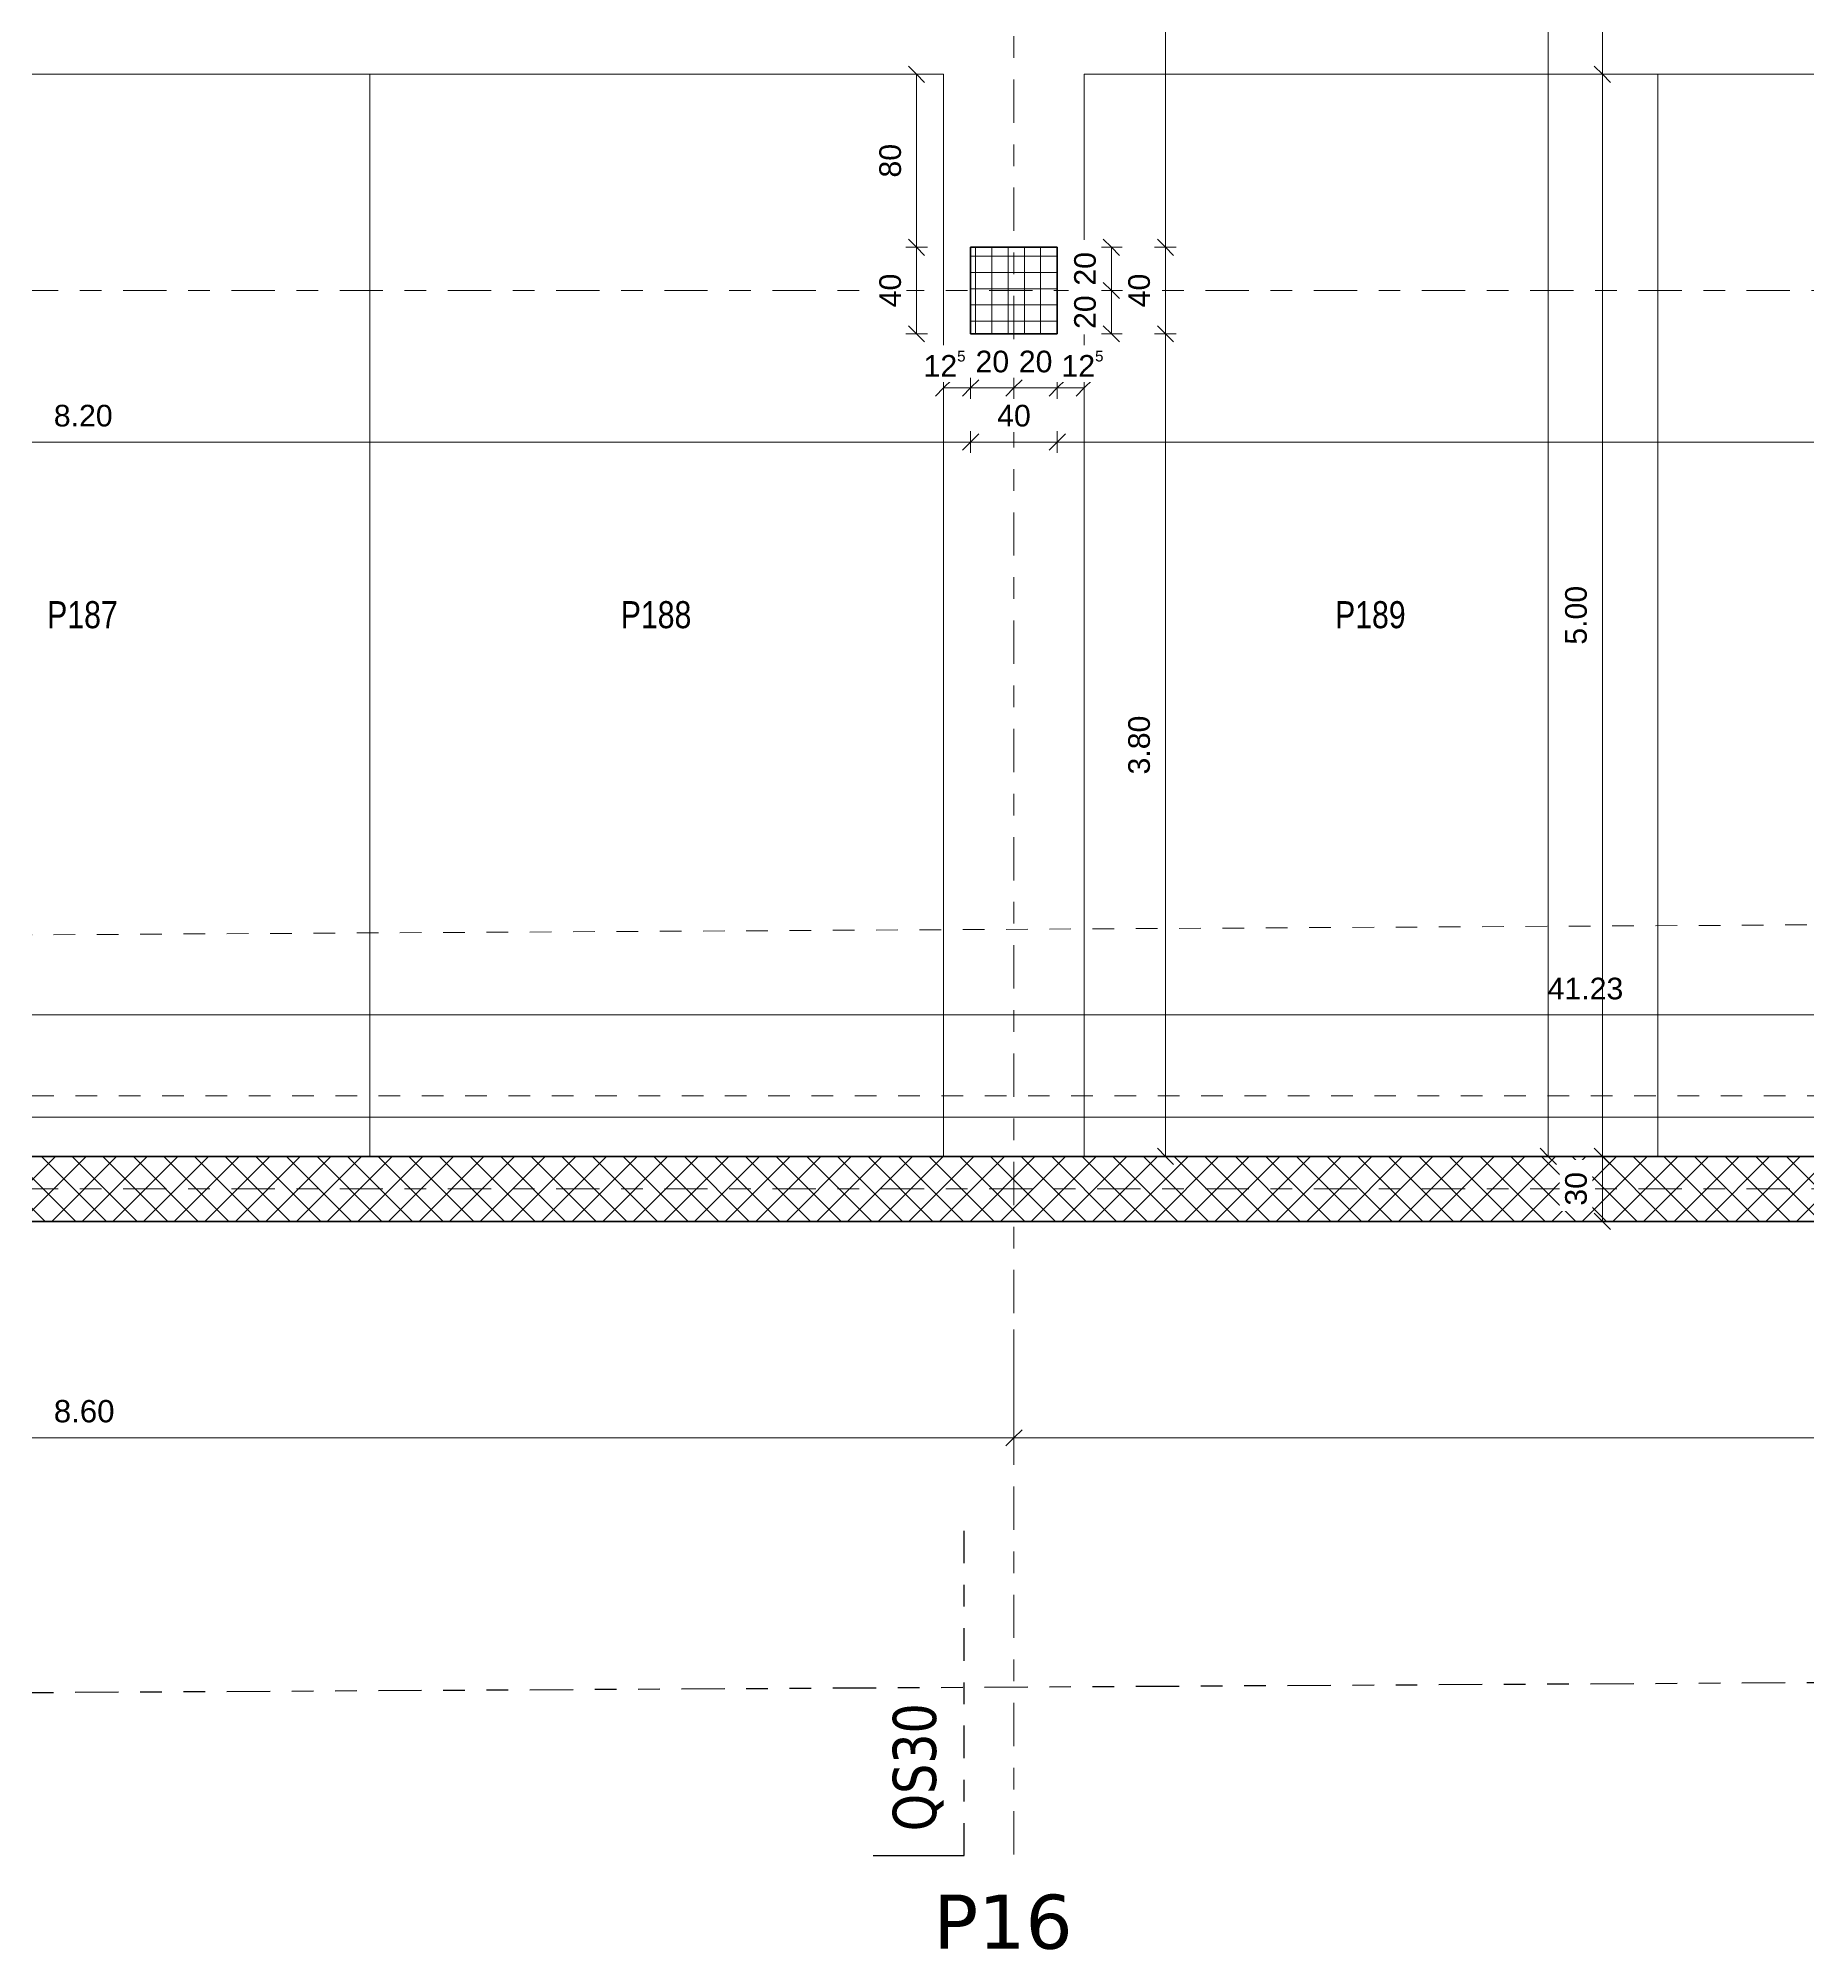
# Model space of a CAD drawing. Header units: metres. Extents: x -35.6 to 33, y -21.5 to 5.9.
# Drawn here: x -2.38 to 5.79, y -21.1 to -12.27 of the extents above; entities that cross this region are included whole.
import ezdxf

# ---------------------------------------------------------------- set-up
doc = ezdxf.new("R2010")
doc.units = ezdxf.units.M
for name, pattern in [('_Grundgrenze_', [0.45, 0.2, -0.05, 0.05, -0.05, 0.05, -0.05]), ('_Rasterlinie_', [0.375, 0.2, -0.05, 0.075, -0.05]), ('_Schnittlinie_', [0.3, 0.15, -0.05, 0.05, -0.05]), ('_Strichliert - Fein_', [0.15, 0.1, -0.05]), ('Gestrichelt', [0.1, 0.05, -0.05]), ('Strichpunkt - Weit', [0.5, 0.2, -0.15, 0, -0.15])]:
    doc.linetypes.add(name, pattern=pattern)
for name, color, linetype, lineweight in [('A-____-____-DIMS', 7, 'Continuous', 5), ('A-____-____-DIMS-50', 7, 'Continuous', 5), ('A-FLOR-____-OTLN', 7, 'Continuous', 9), ('A-WALL-____-MCUT', 7, 'Continuous', 35), ('A-WALL-____-PATT', 7, 'Continuous', 35), ('C-PRKG-____-IDEN', 7, 'Continuous', 5), ('C-PRKG-____-OTLN', 7, 'Continuous', 9), ('S-COLS-____-MCUT', 7, 'Continuous', 35), ('S-COLS-____-OTLN', 7, 'Continuous', 9), ('S-GRID-____-OTLN', 7, 'Continuous', 5)]:
    doc.layers.add(name, color=color, linetype=linetype, lineweight=lineweight)
for name, color, linetype, lineweight, true_color in [('A-DETL-____-OTLN', 5, 'Continuous', 9, 0x0000ff), ('C-PROP-LINE-OTLN', 7, '_Grundgrenze_', 25, 0x800000), ('G-____-____-SYMB', 7, 'Strichpunkt - Weit', 5, 0x008080), ('S-GRID-____-IDEN', 7, 'Continuous', 9, 0x5555aa)]:
    doc.layers.add(name, color=color, linetype=linetype, lineweight=lineweight, true_color=true_color)
doc.styles.add('Arial', font='arial.ttf', dxfattribs={"height": 0.1})
doc.styles.add('Arial_2', font='arial.ttf', dxfattribs={"width": 0.8, "height": 0.125})
doc.styles.add('Arial_B', font='arial.ttf', dxfattribs={"height": 0.103175})
doc.styles.add('Verdana', font='verdana.ttf', dxfattribs={"width": 0.8, "height": 0.2})
doc.styles.add('Verdana_B', font='verdana.ttf', dxfattribs={"height": 0.25})
doc.dimstyles.new('SUB_Rohbau_Aussen_Vermassung', dxfattribs={"dimscale": 0.3048, "dimtxt": 0.102026, "dimasz": 0.246063, "dimexe": 0.164042, "dimexo": 0.0625, "dimgap": 0.123031, "dimtad": 1, "dimrnd": 0.005, "dimzin": 0, "dimdsep": 46, "dimtxsty": 'Arial_B', "dimblk1": 'OBLIQUE', "dimblk2": 'OBLIQUE', "dimsah": 1, "dimcen": 0.09, "dimazin": 0, "dimtfac": 1, "dimtdec": 4, "dimtix": 1, "dimtmove": 0, "dimatfit": 3, "dimfxl": 1.64042, "dimfxlon": 1, "dimtvp": 1, "dimtfill": 1, "dimtolj": 1, "dimtzin": 0, "dimarcsym": 2})
doc.dimstyles.new('SUB_Rohbau_fein', dxfattribs={"dimscale": 0.3048, "dimtxt": 0.102026, "dimasz": 0.246063, "dimexe": 0.164042, "dimexo": 0.0625, "dimgap": 0.123031, "dimtad": 1, "dimdec": 1, "dimlfac": 100, "dimrnd": 0.5, "dimdsep": 46, "dimtxsty": 'Arial', "dimblk1": 'OBLIQUE', "dimblk2": 'OBLIQUE', "dimsah": 1, "dimcen": 0.09, "dimazin": 0, "dimtfac": 1, "dimtdec": 4, "dimtix": 1, "dimtmove": 0, "dimatfit": 3, "dimfxl": 0.164042, "dimfxlon": 1, "dimtvp": 1, "dimtfill": 1, "dimtolj": 1, "dimtzin": 0, "dimarcsym": 2})
doc.dimstyles.new('SUB_Rohbau_fein_1', dxfattribs={"dimscale": 0.3048, "dimtxt": 0.102026, "dimasz": 0.246063, "dimexe": 0.164042, "dimexo": 0.0625, "dimgap": 0.123031, "dimtad": 1, "dimrnd": 0.005, "dimzin": 0, "dimdsep": 46, "dimtxsty": 'Arial', "dimblk1": 'OBLIQUE', "dimblk2": 'OBLIQUE', "dimsah": 1, "dimcen": 0.09, "dimazin": 0, "dimtfac": 1, "dimtdec": 4, "dimtix": 1, "dimtmove": 0, "dimatfit": 3, "dimfxl": 0.164042, "dimfxlon": 1, "dimtvp": 1, "dimtfill": 1, "dimtolj": 1, "dimtzin": 0, "dimarcsym": 2})
doc.dimstyles.new('SUB_Rohbau_fein_3', dxfattribs={"dimscale": 0.3048, "dimtxt": 0.102026, "dimasz": 0.246063, "dimexe": 0.164042, "dimexo": 0.0625, "dimgap": 0.123031, "dimtad": 1, "dimdec": 1, "dimlfac": 100, "dimrnd": 0.5, "dimdsep": 46, "dimtxsty": 'Arial', "dimblk1": 'OBLIQUE', "dimblk2": 'OBLIQUE', "dimsah": 1, "dimcen": 0.09, "dimazin": 0, "dimtfac": 1, "dimtdec": 4, "dimtix": 1, "dimtmove": 2, "dimatfit": 3, "dimfxl": 0.164042, "dimfxlon": 1, "dimtvp": 1, "dimtfill": 1, "dimtolj": 1, "dimtzin": 0, "dimarcsym": 2})

# ---------------------------------------------------------------- blocks, each defined once
blk = doc.blocks.new('PP_Parkplatz - 2650 x 5000-V3--01_UG_OK_FFB_AF_ru')
at = {"layer": 'C-PRKG-____-OTLN', "color": 253, "true_color": 0x999999}
for p, q in [((1.802, -12.4345), (-0.848, -12.4345)), ((-0.848, -17.4334), (-0.848, -12.4345)), ((1.802, -12.4345), (-0.848, -12.4345)), ((-0.848, -12.4345), (-0.848, -17.4334)), ((-0.848, -17.4334), (-0.848, -12.4345)), ((-0.848, -12.4345), (1.802, -12.4345)), ((-0.848, -12.4345), (-0.848, -12.4345)), ((1.802, -17.4334), (1.802, -12.4345)), ((1.802, -17.4334), (1.802, -12.4345)), ((1.802, -12.4345), (1.802, -17.4334)), ((1.802, -12.4345), (1.802, -12.4345)), ((-0.848, -17.4334), (-0.848, -17.4334)), ((1.802, -17.4334), (1.802, -17.4334))]:
    blk.add_line(p, q, dxfattribs=at)
blk = doc.blocks.new('PP_Parkplatz - 2650 x 5000-V4--01_UG_OK_FFB_AF_ru')
at = {"layer": 'C-PRKG-____-OTLN', "color": 253, "true_color": 0x999999}
for p, q in [((-0.848, -12.4345), (-3.498, -12.4345)), ((-3.498, -17.4334), (-3.498, -12.4345)), ((-0.848, -12.4345), (-3.498, -12.4345)), ((-3.498, -12.4345), (-3.498, -17.4334)), ((-3.498, -17.4334), (-3.498, -12.4345)), ((-3.498, -12.4345), (-0.848, -12.4345)), ((-3.498, -12.4345), (-3.498, -12.4345)), ((-0.848, -17.4334), (-0.848, -12.4345)), ((-0.848, -17.4334), (-0.848, -12.4345)), ((-0.848, -12.4345), (-0.848, -17.4334)), ((-0.848, -12.4345), (-0.848, -12.4345)), ((-3.498, -17.4334), (-3.498, -17.4334)), ((-0.848, -17.4334), (-0.848, -17.4334))]:
    blk.add_line(p, q, dxfattribs=at)
blk = doc.blocks.new('Family - ___-13919876--01_UG_OK_FFB_AF_ru')
at = {"layer": 'C-PROP-LINE-OTLN'}
blk.add_line((-33.7089, -20.0854), (31.8391, -19.7177), dxfattribs=at)
blk = doc.blocks.new('Schnitt - Name _Anfang-23756349--01_UG_OK_FFB_AF_ru')
at = {"layer": 'G-____-____-SYMB', "color": 1, "linetype": 'Continuous', "lineweight": 30, "true_color": 0xff0000}
blk.add_line((0, 0.00843), (0, 0), dxfattribs=at)
blk = doc.blocks.new('DIMBLOCK4--01_UG_OK_FFB_AF_ru')
at = {"layer": 'A-____-____-DIMS-50'}
for p, q in [((-6.473, -18.7334), (-6.473, -18.2334)), ((2.127, -18.7334), (2.127, -18.2334)), ((-6.473, -18.7334), (-6.4355, -18.6959)), ((2.127, -18.7334), (2.1645, -18.6959)), ((-6.473, -18.7334), (-6.5105, -18.7709)), ((-6.473, -18.7334), (2.127, -18.7334)), ((-6.473, -18.7334), (-6.473, -18.7834)), ((2.127, -18.7334), (2.0895, -18.7709)), ((2.127, -18.7334), (2.127, -18.7834))]:
    blk.add_line(p, q, dxfattribs=at)
at = {"layer": 'A-____-____-DIMS-50', "color": 0, "insert": (-2.3087, -18.5588), "char_height": 0.10317, "width": 0.325653, "attachment_point": 1, "line_spacing_factor": 0.941778, "style": 'Arial_B', "bg_fill": 3, "box_fill_scale": 1.25, "bg_fill_color": 256, "bg_fill_true_color": 13158600, "bg_fill_transparency": 0}
blk.add_mtext('8.60', dxfattribs=at)
blk = doc.blocks.new('_Oblique')
at = {"color": 0, "linetype": 'ByBlock', "lineweight": -2}
blk.add_line((-0.5, -0.5), (0.5, 0.5), dxfattribs=at)
blk = doc.blocks.new('DIMBLOCK5--01_UG_OK_FFB_AF_ru')
at = {"layer": 'A-____-____-DIMS-50'}
for p, q in [((2.127, -18.7334), (2.127, -18.2334)), ((10.727, -18.7334), (10.727, -18.2334)), ((2.127, -18.7334), (2.1645, -18.6959)), ((10.727, -18.7334), (10.7645, -18.6959)), ((2.127, -18.7334), (2.0895, -18.7709)), ((2.127, -18.7334), (10.727, -18.7334)), ((2.127, -18.7334), (2.127, -18.7834)), ((10.727, -18.7334), (10.6895, -18.7709)), ((10.727, -18.7334), (10.727, -18.7834))]:
    blk.add_line(p, q, dxfattribs=at)
at = {"layer": 'A-____-____-DIMS-50', "color": 0, "insert": (6.2913, -18.5588), "char_height": 0.10317, "width": 0.325653, "attachment_point": 1, "line_spacing_factor": 0.941778, "style": 'Arial_B', "bg_fill": 3, "box_fill_scale": 1.25, "bg_fill_color": 256, "bg_fill_true_color": 13158600, "bg_fill_transparency": 0}
blk.add_mtext('8.60', dxfattribs=at)
blk = doc.blocks.new('DIMBLOCK134--01_UG_OK_FFB_AF_ru')
at = {"layer": 'A-____-____-DIMS-50'}
for p, q in [((-6.273, -14.1334), (-6.273, -14.0834)), ((-6.273, -14.1334), (-6.2355, -14.0959)), ((1.927, -14.1334), (1.927, -14.0834)), ((1.927, -14.1334), (1.9645, -14.0959)), ((-6.273, -14.1334), (-6.3105, -14.1709)), ((-6.273, -14.1334), (1.927, -14.1334)), ((-6.273, -14.1334), (-6.273, -14.1834)), ((1.927, -14.1334), (1.8895, -14.1709)), ((1.927, -14.1334), (1.927, -14.1834))]:
    blk.add_line(p, q, dxfattribs=at)
at = {"layer": 'A-____-____-DIMS-50', "color": 0, "insert": (-2.3087, -13.9614), "char_height": 0.1, "width": 0.325653, "attachment_point": 1, "line_spacing_factor": 0.941778, "style": 'Arial', "bg_fill": 3, "box_fill_scale": 1.25, "bg_fill_color": 256, "bg_fill_true_color": 13158600, "bg_fill_transparency": 0}
blk.add_mtext('8.20', dxfattribs=at)
blk = doc.blocks.new('DIMBLOCK135--01_UG_OK_FFB_AF_ru')
at = {"layer": 'A-____-____-DIMS-50'}
for p, q in [((1.927, -14.1334), (1.927, -14.0834)), ((1.927, -14.1334), (1.9645, -14.0959)), ((2.327, -14.1334), (2.327, -14.0834)), ((2.327, -14.1334), (2.3645, -14.0959)), ((1.927, -14.1334), (1.8895, -14.1709)), ((1.927, -14.1334), (2.327, -14.1334)), ((1.927, -14.1334), (1.927, -14.1834)), ((2.327, -14.1334), (2.2895, -14.1709)), ((2.327, -14.1334), (2.327, -14.1834))]:
    blk.add_line(p, q, dxfattribs=at)
at = {"layer": 'A-____-____-DIMS-50', "color": 0, "insert": (2.0494, -13.9614), "char_height": 0.1, "width": 0.186088, "attachment_point": 1, "line_spacing_factor": 0.941778, "style": 'Arial', "bg_fill": 3, "box_fill_scale": 1.25, "bg_fill_color": 256, "bg_fill_true_color": 13158600, "bg_fill_transparency": 0}
blk.add_mtext('40', dxfattribs=at)
blk = doc.blocks.new('DIMBLOCK136--01_UG_OK_FFB_AF_ru')
at = {"layer": 'A-____-____-DIMS-50'}
for p, q in [((2.327, -14.1334), (2.327, -14.0834)), ((2.327, -14.1334), (2.3645, -14.0959)), ((10.527, -14.1334), (10.527, -14.0834)), ((10.527, -14.1334), (10.5645, -14.0959)), ((2.327, -14.1334), (2.2895, -14.1709)), ((2.327, -14.1334), (10.527, -14.1334)), ((2.327, -14.1334), (2.327, -14.1834)), ((10.527, -14.1334), (10.4895, -14.1709)), ((10.527, -14.1334), (10.527, -14.1834))]:
    blk.add_line(p, q, dxfattribs=at)
at = {"layer": 'A-____-____-DIMS-50', "color": 0, "insert": (6.2913, -13.9614), "char_height": 0.1, "width": 0.325653, "attachment_point": 1, "line_spacing_factor": 0.941778, "style": 'Arial', "bg_fill": 3, "box_fill_scale": 1.25, "bg_fill_color": 256, "bg_fill_true_color": 13158600, "bg_fill_transparency": 0}
blk.add_mtext('8.20', dxfattribs=at)
blk = doc.blocks.new('DIMBLOCK144--01_UG_OK_FFB_AF_ru')
at = {"layer": 'A-____-____-DIMS-50'}
for p, q in [((1.677, -13.2334), (1.627, -13.2334)), ((1.677, -13.2334), (1.6395, -13.1959)), ((1.677, -13.6334), (1.677, -13.2334)), ((1.677, -13.2334), (1.7145, -13.2709)), ((1.677, -13.2334), (1.727, -13.2334)), ((1.677, -13.6334), (1.6395, -13.5959)), ((1.677, -13.6334), (1.627, -13.6334)), ((1.677, -13.6334), (1.7145, -13.6709)), ((1.677, -13.6334), (1.727, -13.6334))]:
    blk.add_line(p, q, dxfattribs=at)
at = {"layer": 'A-____-____-DIMS-50', "color": 0, "insert": (1.505, -13.511), "char_height": 0.1, "width": 0.186088, "attachment_point": 1, "rotation": 90, "line_spacing_factor": 0.941778, "style": 'Arial', "bg_fill": 3, "box_fill_scale": 1.25, "bg_fill_color": 256, "bg_fill_true_color": 13158600, "bg_fill_transparency": 0}
blk.add_mtext('40', dxfattribs=at)
blk = doc.blocks.new('DIMBLOCK145--01_UG_OK_FFB_AF_ru')
at = {"layer": 'A-____-____-DIMS-50'}
for p, q in [((1.677, -12.4345), (1.627, -12.4345)), ((1.677, -12.4345), (1.6395, -12.397)), ((1.677, -13.2334), (1.677, -12.4345)), ((1.677, -12.4345), (1.7145, -12.472)), ((1.677, -12.4345), (1.727, -12.4345)), ((1.677, -13.2334), (1.627, -13.2334)), ((1.677, -13.2334), (1.6395, -13.1959)), ((1.677, -13.2334), (1.7145, -13.2709)), ((1.677, -13.2334), (1.727, -13.2334))]:
    blk.add_line(p, q, dxfattribs=at)
at = {"layer": 'A-____-____-DIMS-50', "color": 0, "insert": (1.505, -12.9115), "char_height": 0.1, "width": 0.186088, "attachment_point": 1, "rotation": 90, "line_spacing_factor": 0.941778, "style": 'Arial', "bg_fill": 3, "box_fill_scale": 1.25, "bg_fill_color": 256, "bg_fill_true_color": 13158600, "bg_fill_transparency": 0}
blk.add_mtext('80', dxfattribs=at)
blk = doc.blocks.new('DIMBLOCK236--01_UG_OK_FFB_AF_ru')
at = {"layer": 'A-____-____-DIMS-50'}
for p, q in [((-15.848, -16.7799), (-15.848, -16.7299)), ((-15.848, -16.7799), (-15.8105, -16.7424)), ((25.382, -16.7799), (25.382, -16.7299)), ((25.382, -16.7799), (25.4195, -16.7424)), ((-15.848, -16.7799), (-15.8855, -16.8174)), ((-15.848, -16.7799), (25.382, -16.7799)), ((-15.848, -16.7799), (-15.848, -16.8299)), ((25.382, -16.7799), (25.3445, -16.8174)), ((25.382, -16.7799), (25.382, -16.8299))]:
    blk.add_line(p, q, dxfattribs=at)
at = {"layer": 'A-____-____-DIMS-50', "color": 0, "insert": (4.5925, -16.6079), "char_height": 0.1, "width": 0.418697, "attachment_point": 1, "line_spacing_factor": 0.941778, "style": 'Arial', "bg_fill": 3, "box_fill_scale": 1.25, "bg_fill_color": 256, "bg_fill_true_color": 13158600, "bg_fill_transparency": 0}
blk.add_mtext('41.23', dxfattribs=at)
blk = doc.blocks.new('DIMBLOCK237--01_UG_OK_FFB_AF_ru')
at = {"layer": 'A-____-____-DIMS-50'}
for p, q in [((2.827, -13.6334), (2.7895, -13.5959)), ((2.827, -13.6334), (2.777, -13.6334)), ((2.827, -17.4334), (2.827, -13.6334)), ((2.827, -13.6334), (2.8645, -13.6709)), ((2.827, -13.6334), (2.877, -13.6334)), ((2.827, -17.4334), (2.7895, -17.3959)), ((2.827, -17.4334), (2.777, -17.4334)), ((2.827, -17.4334), (2.8645, -17.4709)), ((2.827, -17.4334), (2.877, -17.4334))]:
    blk.add_line(p, q, dxfattribs=at)
at = {"layer": 'A-____-____-DIMS-50', "color": 0, "insert": (2.655, -15.6691), "char_height": 0.1, "width": 0.325653, "attachment_point": 1, "rotation": 90, "line_spacing_factor": 0.941778, "style": 'Arial', "bg_fill": 3, "box_fill_scale": 1.25, "bg_fill_color": 256, "bg_fill_true_color": 13158600, "bg_fill_transparency": 0}
blk.add_mtext('3.80', dxfattribs=at)
blk = doc.blocks.new('DIMBLOCK238--01_UG_OK_FFB_AF_ru')
at = {"layer": 'A-____-____-DIMS-50'}
for p, q in [((2.827, -13.2334), (2.777, -13.2334)), ((2.827, -13.2334), (2.7895, -13.1959)), ((2.827, -13.6334), (2.827, -13.2334)), ((2.827, -13.2334), (2.8645, -13.2709)), ((2.827, -13.2334), (2.877, -13.2334)), ((2.827, -13.6334), (2.7895, -13.5959)), ((2.827, -13.6334), (2.777, -13.6334)), ((2.827, -13.6334), (2.8645, -13.6709)), ((2.827, -13.6334), (2.877, -13.6334))]:
    blk.add_line(p, q, dxfattribs=at)
at = {"layer": 'A-____-____-DIMS-50', "color": 0, "insert": (2.655, -13.511), "char_height": 0.1, "width": 0.186088, "attachment_point": 1, "rotation": 90, "line_spacing_factor": 0.941778, "style": 'Arial', "bg_fill": 3, "box_fill_scale": 1.25, "bg_fill_color": 256, "bg_fill_true_color": 13158600, "bg_fill_transparency": 0}
blk.add_mtext('40', dxfattribs=at)
blk = doc.blocks.new('DIMBLOCK239--01_UG_OK_FFB_AF_ru')
at = {"layer": 'A-____-____-DIMS-50'}
for p, q in [((2.827, -6.5534), (2.7895, -6.5159)), ((2.827, -6.5534), (2.777, -6.5534)), ((2.827, -13.2334), (2.827, -6.5534)), ((2.827, -6.5534), (2.8645, -6.5909)), ((2.827, -6.5534), (2.877, -6.5534)), ((2.827, -13.2334), (2.777, -13.2334)), ((2.827, -13.2334), (2.7895, -13.1959)), ((2.827, -13.2334), (2.8645, -13.2709)), ((2.827, -13.2334), (2.877, -13.2334))]:
    blk.add_line(p, q, dxfattribs=at)
at = {"layer": 'A-____-____-DIMS-50', "color": 0, "insert": (2.655, -10.0291), "char_height": 0.1, "width": 0.325653, "attachment_point": 1, "rotation": 90, "line_spacing_factor": 0.941778, "style": 'Arial', "bg_fill": 3, "box_fill_scale": 1.25, "bg_fill_color": 256, "bg_fill_true_color": 13158600, "bg_fill_transparency": 0}
blk.add_mtext('6.68', dxfattribs=at)
blk = doc.blocks.new('DIMBLOCK244--01_UG_OK_FFB_AF_ru')
at = {"layer": 'A-____-____-DIMS-50'}
for p, q in [((4.8454, -7.3526), (4.8079, -7.3151)), ((4.8454, -7.3526), (4.7954, -7.3526)), ((4.8454, -7.3526), (4.8454, -12.4345)), ((4.8454, -7.3526), (4.8829, -7.3901)), ((4.8454, -7.3526), (4.8954, -7.3526)), ((4.8454, -12.4345), (4.7954, -12.4345)), ((4.8454, -12.4345), (4.8079, -12.397)), ((4.8454, -12.4345), (4.8829, -12.472)), ((4.8454, -12.4345), (4.8954, -12.4345))]:
    blk.add_line(p, q, dxfattribs=at)
at = {"layer": 'A-____-____-DIMS-50', "color": 0, "insert": (4.6733, -10.0292), "char_height": 0.1, "width": 0.325653, "attachment_point": 1, "rotation": 90, "line_spacing_factor": 0.941778, "style": 'Arial', "bg_fill": 3, "box_fill_scale": 1.25, "bg_fill_color": 256, "bg_fill_true_color": 13158600, "bg_fill_transparency": 0}
blk.add_mtext('5.08', dxfattribs=at)
blk = doc.blocks.new('DIMBLOCK245--01_UG_OK_FFB_AF_ru')
at = {"layer": 'A-____-____-DIMS-50'}
for p, q in [((4.8454, -12.4345), (4.7954, -12.4345)), ((4.8454, -12.4345), (4.8079, -12.397)), ((4.8454, -12.4345), (4.8454, -17.4334)), ((4.8454, -12.4345), (4.8829, -12.472)), ((4.8454, -12.4345), (4.8954, -12.4345)), ((4.8454, -17.4334), (4.8079, -17.3959)), ((4.8454, -17.4334), (4.7954, -17.4334)), ((4.8454, -17.4334), (4.8829, -17.4709)), ((4.8454, -17.4334), (4.8954, -17.4334))]:
    blk.add_line(p, q, dxfattribs=at)
at = {"layer": 'A-____-____-DIMS-50', "color": 0, "insert": (4.6733, -15.0696), "char_height": 0.1, "width": 0.325653, "attachment_point": 1, "rotation": 90, "line_spacing_factor": 0.941778, "style": 'Arial', "bg_fill": 3, "box_fill_scale": 1.25, "bg_fill_color": 256, "bg_fill_true_color": 13158600, "bg_fill_transparency": 0}
blk.add_mtext('5.00', dxfattribs=at)
blk = doc.blocks.new('DIMBLOCK246--01_UG_OK_FFB_AF_ru')
at = {"layer": 'A-____-____-DIMS-50'}
for p, q in [((4.8454, -17.4334), (4.8079, -17.3959)), ((4.8454, -17.4334), (4.7954, -17.4334)), ((4.8454, -17.4334), (4.8454, -17.7334)), ((4.8454, -17.4334), (4.8829, -17.4709)), ((4.8454, -17.4334), (4.8954, -17.4334)), ((4.8454, -17.7334), (4.7954, -17.7334)), ((4.8454, -17.7334), (4.8079, -17.6959)), ((4.8454, -17.7334), (4.8829, -17.7709)), ((4.8454, -17.7334), (4.8954, -17.7334))]:
    blk.add_line(p, q, dxfattribs=at)
at = {"layer": 'A-____-____-DIMS-50', "color": 0, "insert": (4.6733, -17.661), "char_height": 0.1, "width": 0.186088, "attachment_point": 1, "rotation": 90, "line_spacing_factor": 0.941778, "style": 'Arial', "bg_fill": 3, "box_fill_scale": 1.25, "bg_fill_color": 256, "bg_fill_true_color": 13158600, "bg_fill_transparency": 0}
blk.add_mtext('30', dxfattribs=at)
blk = doc.blocks.new('DIMBLOCK247--01_UG_OK_FFB_AF_ru')
at = {"layer": 'A-____-____-DIMS-50'}
for p, q in [((4.5954, -2.3534), (4.5454, -2.3534)), ((4.5954, -2.3534), (4.5579, -2.3159)), ((4.5954, -2.3534), (4.5954, -17.4334)), ((4.5954, -2.3534), (4.6329, -2.3909)), ((4.5954, -2.3534), (4.6454, -2.3534)), ((4.5954, -17.4334), (4.5579, -17.3959)), ((4.5954, -17.4334), (4.5454, -17.4334)), ((4.5954, -17.4334), (4.6329, -17.4709)), ((4.5954, -17.4334), (4.6454, -17.4334))]:
    blk.add_line(p, q, dxfattribs=at)
at = {"layer": 'A-____-____-DIMS-50', "color": 0, "insert": (4.4233, -10.0679), "char_height": 0.1, "width": 0.418697, "attachment_point": 1, "rotation": 90, "line_spacing_factor": 0.941778, "style": 'Arial', "bg_fill": 3, "box_fill_scale": 1.25, "bg_fill_color": 256, "bg_fill_true_color": 13158600, "bg_fill_transparency": 0}
blk.add_mtext('15.08', dxfattribs=at)
blk = doc.blocks.new('DIMBLOCK364--01_UG_OK_FFB_AF_ru')
at = {"layer": 'A-____-____-DIMS-50'}
for p, q in [((2.577, -13.2334), (2.527, -13.2334)), ((2.577, -13.2334), (2.5395, -13.1959)), ((2.577, -13.2334), (2.577, -13.4334)), ((2.577, -13.2334), (2.6145, -13.2709)), ((2.577, -13.2334), (2.627, -13.2334)), ((2.577, -13.4334), (2.5395, -13.3959)), ((2.577, -13.4334), (2.527, -13.4334)), ((2.577, -13.4334), (2.6145, -13.4709)), ((2.577, -13.4334), (2.627, -13.4334))]:
    blk.add_line(p, q, dxfattribs=at)
at = {"layer": 'A-____-____-DIMS-50', "color": 0, "insert": (2.405, -13.411), "char_height": 0.1, "width": 0.186088, "attachment_point": 1, "rotation": 90, "line_spacing_factor": 0.941778, "style": 'Arial', "bg_fill": 3, "box_fill_scale": 1.25, "bg_fill_color": 256, "bg_fill_true_color": 13158600, "bg_fill_transparency": 0}
blk.add_mtext('20', dxfattribs=at)
blk = doc.blocks.new('DIMBLOCK365--01_UG_OK_FFB_AF_ru')
at = {"layer": 'A-____-____-DIMS-50'}
for p, q in [((2.577, -13.4334), (2.5395, -13.3959)), ((2.577, -13.4334), (2.527, -13.4334)), ((2.577, -13.4334), (2.577, -13.6334)), ((2.577, -13.4334), (2.6145, -13.4709)), ((2.577, -13.4334), (2.627, -13.4334)), ((2.577, -13.6334), (2.5395, -13.5959)), ((2.577, -13.6334), (2.527, -13.6334)), ((2.577, -13.6334), (2.6145, -13.6709)), ((2.577, -13.6334), (2.627, -13.6334))]:
    blk.add_line(p, q, dxfattribs=at)
at = {"layer": 'A-____-____-DIMS-50', "color": 0, "insert": (2.405, -13.611), "char_height": 0.1, "width": 0.186088, "attachment_point": 1, "rotation": 90, "line_spacing_factor": 0.941778, "style": 'Arial', "bg_fill": 3, "box_fill_scale": 1.25, "bg_fill_color": 256, "bg_fill_true_color": 13158600, "bg_fill_transparency": 0}
blk.add_mtext('20', dxfattribs=at)
blk = doc.blocks.new('DIMBLOCK390--01_UG_OK_FFB_AF_ru')
at = {"layer": 'A-____-____-DIMS-50'}
for p, q in [((1.802, -13.8834), (1.802, -13.8334)), ((1.802, -13.8834), (1.8395, -13.8459)), ((1.927, -13.8834), (1.927, -13.8334)), ((1.927, -13.8834), (1.9645, -13.8459)), ((1.802, -13.8834), (1.7645, -13.9209)), ((1.802, -13.8834), (1.927, -13.8834)), ((1.802, -13.8834), (1.802, -13.9334)), ((1.927, -13.8834), (1.8895, -13.9209)), ((1.927, -13.8834), (1.927, -13.9334))]:
    blk.add_line(p, q, dxfattribs=at)
at = {"layer": 'A-____-____-DIMS-50', "color": 0, "insert": (1.7092, -13.7114), "char_height": 0.1, "width": 0.248525, "attachment_point": 1, "line_spacing_factor": 0.941778, "style": 'Arial', "bg_fill": 3, "box_fill_scale": 1.25, "bg_fill_color": 256, "bg_fill_true_color": 13158600, "bg_fill_transparency": 0}
blk.add_mtext('12\\A2\\H0.5x;\\S5^  ;\\H2x;', dxfattribs=at)
blk = doc.blocks.new('DIMBLOCK391--01_UG_OK_FFB_AF_ru')
at = {"layer": 'A-____-____-DIMS-50'}
for p, q in [((1.927, -13.8834), (1.927, -13.8334)), ((1.927, -13.8834), (1.9645, -13.8459)), ((2.127, -13.8834), (2.127, -13.8334)), ((2.127, -13.8834), (2.1645, -13.8459)), ((1.927, -13.8834), (1.8895, -13.9209)), ((1.927, -13.8834), (2.127, -13.8834)), ((1.927, -13.8834), (1.927, -13.9334)), ((2.127, -13.8834), (2.0895, -13.9209)), ((2.127, -13.8834), (2.127, -13.9334))]:
    blk.add_line(p, q, dxfattribs=at)
at = {"layer": 'A-____-____-DIMS-50', "color": 0, "insert": (1.9494, -13.7114), "char_height": 0.1, "width": 0.186088, "attachment_point": 1, "line_spacing_factor": 0.941778, "style": 'Arial', "bg_fill": 3, "box_fill_scale": 1.25, "bg_fill_color": 256, "bg_fill_true_color": 13158600, "bg_fill_transparency": 0}
blk.add_mtext('20', dxfattribs=at)
blk = doc.blocks.new('DIMBLOCK392--01_UG_OK_FFB_AF_ru')
at = {"layer": 'A-____-____-DIMS-50'}
for p, q in [((2.127, -13.8834), (2.127, -13.8334)), ((2.127, -13.8834), (2.1645, -13.8459)), ((2.327, -13.8834), (2.327, -13.8334)), ((2.327, -13.8834), (2.3645, -13.8459)), ((2.127, -13.8834), (2.0895, -13.9209)), ((2.127, -13.8834), (2.327, -13.8834)), ((2.127, -13.8834), (2.127, -13.9334)), ((2.327, -13.8834), (2.2895, -13.9209)), ((2.327, -13.8834), (2.327, -13.9334))]:
    blk.add_line(p, q, dxfattribs=at)
at = {"layer": 'A-____-____-DIMS-50', "color": 0, "insert": (2.1494, -13.7114), "char_height": 0.1, "width": 0.186088, "attachment_point": 1, "line_spacing_factor": 0.941778, "style": 'Arial', "bg_fill": 3, "box_fill_scale": 1.25, "bg_fill_color": 256, "bg_fill_true_color": 13158600, "bg_fill_transparency": 0}
blk.add_mtext('20', dxfattribs=at)
blk = doc.blocks.new('DIMBLOCK393--01_UG_OK_FFB_AF_ru')
at = {"layer": 'A-____-____-DIMS-50'}
for p, q in [((2.327, -13.8834), (2.327, -13.8334)), ((2.327, -13.8834), (2.3645, -13.8459)), ((2.452, -13.8834), (2.452, -13.8334)), ((2.452, -13.8834), (2.4895, -13.8459)), ((2.327, -13.8834), (2.2895, -13.9209)), ((2.327, -13.8834), (2.452, -13.8834)), ((2.327, -13.8834), (2.327, -13.9334)), ((2.452, -13.8834), (2.4145, -13.9209)), ((2.452, -13.8834), (2.452, -13.9334))]:
    blk.add_line(p, q, dxfattribs=at)
at = {"layer": 'A-____-____-DIMS-50', "color": 0, "insert": (2.3466, -13.7114), "char_height": 0.1, "width": 0.248525, "attachment_point": 1, "line_spacing_factor": 0.941778, "style": 'Arial', "bg_fill": 3, "box_fill_scale": 1.25, "bg_fill_color": 256, "bg_fill_true_color": 13158600, "bg_fill_transparency": 0}
blk.add_mtext('12\\A2\\H0.5x;\\S5^  ;\\H2x;', dxfattribs=at)

msp = doc.modelspace()

# ---------------------------------------------------------------- hatches: boundary and pattern name
at = {"layer": 'A-WALL-____-PATT', "lineweight": 9}
h = msp.add_hatch(dxfattribs=at)
h.set_pattern_fill('FP_1', color=256, style=0, pattern_type=2)
h.set_pattern_definition([(45, (0, 0), (-0.07071068, 0.07071068), []), (135, (0, 0), (-0.07071068, -0.07071068), [])])
h.paths.add_polyline_path([(25.452, -17.7334), (25.452, -17.4334), (-33.7089, -17.4334), (-33.7089, -17.7334), (16.203, -17.7334)])
at = {"layer": 'S-COLS-____-OTLN'}
h = msp.add_hatch(dxfattribs=at)
h.set_pattern_fill('FP_2', color=256, style=0, pattern_type=2)
h.set_pattern_definition([(0, (0, 0), (0, 0.075), []), (90, (0, 0), (-0.075, 5e-18), [])])
h.paths.add_polyline_path([(2.327, -13.6334), (2.327, -13.2334), (1.927, -13.2334), (1.927, -13.6334)])

# ---------------------------------------------------------------- linework, layer by layer
at = {"layer": 'A-DETL-____-OTLN', "color": 30, "linetype": '_Strichliert - Fein_', "true_color": 0xff8000}
msp.add_line((-33.7089, -16.5854), (28.844, -16.2345), dxfattribs=at)
at = {"layer": 'A-DETL-____-OTLN', "color": 7, "linetype": 'Gestrichelt'}
msp.add_line((-13.008, -17.1534), (12.842, -17.1534), dxfattribs=at)
at = {"layer": 'A-FLOR-____-OTLN'}
for p, q in [((-13.008, -17.2523), (12.842, -17.2523)), ((-13.008, -17.4316), (12.872, -17.4316)), ((12.872, -17.4322), (-6.148, -17.4322))]:
    msp.add_line(p, q, dxfattribs=at)
at = {"layer": 'A-WALL-____-MCUT'}
for p, q in [((12.872, -17.4334), (-13.008, -17.4334)), ((-33.7089, -17.7334), (25.752, -17.7334))]:
    msp.add_line(p, q, dxfattribs=at)
at = {"layer": 'G-____-____-SYMB', "color": 1, "linetype": '_Schnittlinie_', "lineweight": 30, "true_color": 0xff0000}
msp.add_line((1.8976, -20.6632), (1.8976, -19.1492), dxfattribs=at)
at = {"layer": 'S-COLS-____-MCUT'}
for p, q in [((2.327, -13.2334), (1.927, -13.2334)), ((1.927, -13.2334), (1.927, -13.6334)), ((2.327, -13.6334), (2.327, -13.2334)), ((1.927, -13.6334), (2.327, -13.6334))]:
    msp.add_line(p, q, dxfattribs=at)
at = {"layer": 'S-GRID-____-OTLN', "color": 8, "linetype": '_Rasterlinie_', "true_color": 0x808080}
for p, q in [((2.127, -20.6582), (2.127, -11.8691)), ((-34.988, -13.4334), (21.8196, -13.4334)), ((-34.988, -17.5834), (27.9515, -17.5834))]:
    msp.add_line(p, q, dxfattribs=at)

# ---------------------------------------------------------------- block references
at = {"layer": 'C-PRKG-____-OTLN', "color": 253, "true_color": 0x999999}
for name, p in [('PP_Parkplatz - 2650 x 5000-V4--01_UG_OK_FFB_AF_ru', (0, 0)), ('PP_Parkplatz - 2650 x 5000-V3--01_UG_OK_FFB_AF_ru', (0, 0)), ('PP_Parkplatz - 2650 x 5000-V4--01_UG_OK_FFB_AF_ru', (5.95, 0)), ('PP_Parkplatz - 2650 x 5000-V4--01_UG_OK_FFB_AF_ru', (8.6, 0))]:
    msp.add_blockref(name, p, dxfattribs=at)
at = {"layer": 'C-PROP-LINE-OTLN'}
msp.add_blockref('Family - ___-13919876--01_UG_OK_FFB_AF_ru', (0, 0), dxfattribs=at)
at = {"layer": 'G-____-____-SYMB', "color": 1, "linetype": 'Continuous', "lineweight": 30, "true_color": 0xff0000, "xscale": 49.99999999999998, "yscale": 49.99999999999998, "zscale": 49.99999999999998, "rotation": 89.99999999999991}
msp.add_blockref('Schnitt - Name _Anfang-23756349--01_UG_OK_FFB_AF_ru', (1.8976, -20.6632), dxfattribs=at)

# ---------------------------------------------------------------- texts
at = {"layer": 'G-____-____-SYMB', "color": 1, "linetype": 'Continuous', "true_color": 0xff0000, "insert": (1.5671, -20.551), "char_height": 0.2, "width": 0.731139, "attachment_point": 1, "rotation": 90, "style": 'Verdana'}
msp.add_mtext('QS30', dxfattribs=at)
at = {"layer": 'S-GRID-____-IDEN', "color": 8, "lineweight": 5, "true_color": 0x808080, "insert": (1.755, -20.8436), "char_height": 0.25, "width": 0.89789, "attachment_point": 1, "style": 'Verdana_B'}
msp.add_mtext('P16', dxfattribs=at)

# ---------------------------------------------------------------- next in the draw order: texts
at = {"layer": 'C-PRKG-____-IDEN', "char_height": 0.125, "width": 0.391223, "attachment_point": 1, "style": 'Arial_2', "bg_fill": 3, "box_fill_scale": 1.25, "bg_fill_color": 256, "bg_fill_true_color": 13158600, "bg_fill_transparency": 0}
for s, insert in [('P187', (-2.3396, -14.8684)), ('P188', (0.3104, -14.8684)), ('P189', (3.6104, -14.8684))]:
    msp.add_mtext(s, dxfattribs=dict(at, insert=insert))

# ---------------------------------------------------------------- next in the draw order: dimensions: what is measured, and where the dimension line sits
at = {"layer": 'A-____-____-DIMS'}
for base, p1, p2, dimstyle, override, picture, middle in [((4.8454, -12.4345), (4.8954, -7.3526), (4.8954, -12.4345), 'SUB_Rohbau_fein_1', {"dimpost": '<>', "dimfxl": 5.081827}, 'DIMBLOCK244--01_UG_OK_FFB_AF_ru', (4.7568, -9.8935)), ((1.677, -13.2334), (1.727, -13.6334), (1.727, -13.2334), 'SUB_Rohbau_fein', {"dimpost": '<>', "dimfxl": 0.4}, 'DIMBLOCK144--01_UG_OK_FFB_AF_ru', (1.5884, -13.4334))]:
    dim = msp.add_linear_dim(base=base, p1=p1, p2=p2, angle=90, dimstyle=dimstyle, override=override, dxfattribs=at)
    dim.commit()
    dim.dimension.update_dxf_attribs({"geometry": picture, "text_midpoint": middle})
for base, p1, p2, dimstyle, override, picture, middle in [((1.927, -14.1334), (-6.273, -14.0834), (1.927, -14.0834), 'SUB_Rohbau_fein_1', {"dimpost": '<>', "dimfxl": 8.2}, 'DIMBLOCK134--01_UG_OK_FFB_AF_ru', (-2.173, -14.0449)), ((25.382, -16.7799), (-15.848, -16.7299), (25.382, -16.7299), 'SUB_Rohbau_fein_1', {"dimpost": '<>', "dimfxl": 41.23}, 'DIMBLOCK236--01_UG_OK_FFB_AF_ru', (4.767, -16.6913)), ((2.127, -18.7334), (-6.473, -18.2334), (2.127, -18.2334), 'SUB_Rohbau_Aussen_Vermassung', {"dimpost": '<>', "dimfxl": 8.6}, 'DIMBLOCK4--01_UG_OK_FFB_AF_ru', (-2.173, -18.6432))]:
    dim = msp.add_linear_dim(base=base, p1=p1, p2=p2, dimstyle=dimstyle, override=override, dxfattribs=at)
    dim.commit()
    dim.dimension.update_dxf_attribs({"geometry": picture, "text_midpoint": middle})

# ---------------------------------------------------------------- next in the draw order: dimensions: what is measured, and where the dimension line sits
dim = msp.add_linear_dim(base=(1.677, -12.4345), p1=(1.727, -13.2334), p2=(1.627, -12.4345), angle=90, dimstyle='SUB_Rohbau_fein', override={"dimpost": '<>', "dimfxl": 0.805224}, dxfattribs=at)
dim.commit()
dim.dimension.update_dxf_attribs({"geometry": 'DIMBLOCK145--01_UG_OK_FFB_AF_ru', "text_midpoint": (1.5884, -12.8339)})
for base, p1, p2, dimstyle, override, picture, middle in [((2.327, -14.1334), (1.927, -14.0834), (2.327, -14.0834), 'SUB_Rohbau_fein', {"dimpost": '<>', "dimfxl": 0.4}, 'DIMBLOCK135--01_UG_OK_FFB_AF_ru', (2.127, -14.0449)), ((10.727, -18.7334), (2.127, -18.2334), (10.727, -18.2334), 'SUB_Rohbau_Aussen_Vermassung', {"dimpost": '<>', "dimfxl": 8.6}, 'DIMBLOCK5--01_UG_OK_FFB_AF_ru', (6.427, -18.6432))]:
    dim = msp.add_linear_dim(base=base, p1=p1, p2=p2, dimstyle=dimstyle, override=override, dxfattribs=at)
    dim.commit()
    dim.dimension.update_dxf_attribs({"geometry": picture, "text_midpoint": middle})

# ---------------------------------------------------------------- next in the draw order: dimensions: what is measured, and where the dimension line sits
dim = msp.add_linear_dim(base=(1.927, -13.8834), p1=(1.802, -13.8334), p2=(1.927, -13.8334), text='\\A1;12\\Q;{\\A1;{\\H0.5x;\\S5^ ;}}', dimstyle='SUB_Rohbau_fein_3', override={"dimpost": '<>', "dimfxl": 0.125}, dxfattribs=at)
dim.commit()
dim.dimension.update_dxf_attribs({"geometry": 'DIMBLOCK390--01_UG_OK_FFB_AF_ru', "text_midpoint": (1.8334, -13.7781), "dimtype": 160})
dim = msp.add_linear_dim(base=(10.527, -14.1334), p1=(2.327, -14.0834), p2=(10.527, -14.0834), dimstyle='SUB_Rohbau_fein_1', override={"dimpost": '<>', "dimfxl": 8.2}, dxfattribs=at)
dim.commit()
dim.dimension.update_dxf_attribs({"geometry": 'DIMBLOCK136--01_UG_OK_FFB_AF_ru', "text_midpoint": (6.427, -14.0449)})

# ---------------------------------------------------------------- next in the draw order: dimensions: what is measured, and where the dimension line sits
for base, p1, p2, override, picture, middle in [((4.8454, -17.4334), (4.8954, -12.4345), (4.8954, -17.4334), {"dimpost": '<>', "dimfxl": 4.998972}, 'DIMBLOCK245--01_UG_OK_FFB_AF_ru', (4.7568, -14.9339)), ((2.827, -13.6334), (2.777, -17.4334), (2.777, -13.6334), {"dimpost": '<>', "dimfxl": 3.799982}, 'DIMBLOCK237--01_UG_OK_FFB_AF_ru', (2.7384, -15.5334))]:
    dim = msp.add_linear_dim(base=base, p1=p1, p2=p2, angle=90, dimstyle='SUB_Rohbau_fein_1', override=override, dxfattribs=at)
    dim.commit()
    dim.dimension.update_dxf_attribs({"geometry": picture, "text_midpoint": middle})
dim = msp.add_linear_dim(base=(2.127, -13.8834), p1=(1.927, -13.8334), p2=(2.127, -13.8334), dimstyle='SUB_Rohbau_fein', override={"dimpost": '<>', "dimfxl": 0.2}, dxfattribs=at)
dim.commit()
dim.dimension.update_dxf_attribs({"geometry": 'DIMBLOCK391--01_UG_OK_FFB_AF_ru', "text_midpoint": (2.027, -13.7949)})

# ---------------------------------------------------------------- next in the draw order: dimensions: what is measured, and where the dimension line sits
for base, p1, p2, override, picture, middle in [((2.827, -13.2334), (2.777, -13.6334), (2.777, -13.2334), {"dimpost": '<>', "dimfxl": 0.4}, 'DIMBLOCK238--01_UG_OK_FFB_AF_ru', (2.7384, -13.4334)), ((4.8454, -17.7334), (4.8954, -17.4334), (4.8954, -17.7334), {"dimpost": '<>', "dimfxl": 0.300018}, 'DIMBLOCK246--01_UG_OK_FFB_AF_ru', (4.7568, -17.5834))]:
    dim = msp.add_linear_dim(base=base, p1=p1, p2=p2, angle=90, dimstyle='SUB_Rohbau_fein', override=override, dxfattribs=at)
    dim.commit()
    dim.dimension.update_dxf_attribs({"geometry": picture, "text_midpoint": middle})

# ---------------------------------------------------------------- next in the draw order: dimensions: what is measured, and where the dimension line sits
for base, p1, p2, override, picture, middle in [((4.5954, -17.4334), (4.6454, -2.3534), (4.6454, -17.4334), {"dimpost": '<>', "dimfxl": 15.079982}, 'DIMBLOCK247--01_UG_OK_FFB_AF_ru', (4.5068, -9.8934)), ((2.827, -6.5534), (2.777, -13.2334), (2.777, -6.5534), {"dimpost": '<>', "dimfxl": 6.68}, 'DIMBLOCK239--01_UG_OK_FFB_AF_ru', (2.7384, -9.8934))]:
    dim = msp.add_linear_dim(base=base, p1=p1, p2=p2, angle=90, dimstyle='SUB_Rohbau_fein_1', override=override, dxfattribs=at)
    dim.commit()
    dim.dimension.update_dxf_attribs({"geometry": picture, "text_midpoint": middle})

# ---------------------------------------------------------------- next in the draw order: dimensions: what is measured, and where the dimension line sits
dim = msp.add_linear_dim(base=(2.577, -13.4334), p1=(2.527, -13.2334), p2=(2.627, -13.4334), angle=90, dimstyle='SUB_Rohbau_fein', override={"dimpost": '<>', "dimfxl": 0.223607}, dxfattribs=at)
dim.commit()
dim.dimension.update_dxf_attribs({"geometry": 'DIMBLOCK364--01_UG_OK_FFB_AF_ru', "text_midpoint": (2.4884, -13.3334)})

# ---------------------------------------------------------------- next in the draw order: dimensions: what is measured, and where the dimension line sits
dim = msp.add_linear_dim(base=(2.577, -13.6334), p1=(2.627, -13.4334), p2=(2.527, -13.6334), angle=90, dimstyle='SUB_Rohbau_fein', override={"dimpost": '<>', "dimfxl": 0.223607}, dxfattribs=at)
dim.commit()
dim.dimension.update_dxf_attribs({"geometry": 'DIMBLOCK365--01_UG_OK_FFB_AF_ru', "text_midpoint": (2.4884, -13.5334)})

# ---------------------------------------------------------------- next in the draw order: dimensions: what is measured, and where the dimension line sits
dim = msp.add_linear_dim(base=(2.327, -13.8834), p1=(2.127, -13.8334), p2=(2.327, -13.8334), dimstyle='SUB_Rohbau_fein', override={"dimpost": '<>', "dimfxl": 0.2}, dxfattribs=at)
dim.commit()
dim.dimension.update_dxf_attribs({"geometry": 'DIMBLOCK392--01_UG_OK_FFB_AF_ru', "text_midpoint": (2.227, -13.7949)})

# ---------------------------------------------------------------- next in the draw order: dimensions: what is measured, and where the dimension line sits
dim = msp.add_linear_dim(base=(2.452, -13.8834), p1=(2.327, -13.8334), p2=(2.452, -13.8334), text='\\A1;12\\Q;{\\A1;{\\H0.5x;\\S5^ ;}}', dimstyle='SUB_Rohbau_fein_3', override={"dimpost": '<>', "dimfxl": 0.125}, dxfattribs=at)
dim.commit()
dim.dimension.update_dxf_attribs({"geometry": 'DIMBLOCK393--01_UG_OK_FFB_AF_ru', "text_midpoint": (2.4709, -13.7781), "dimtype": 160})

doc.saveas('drawing.dxf')
